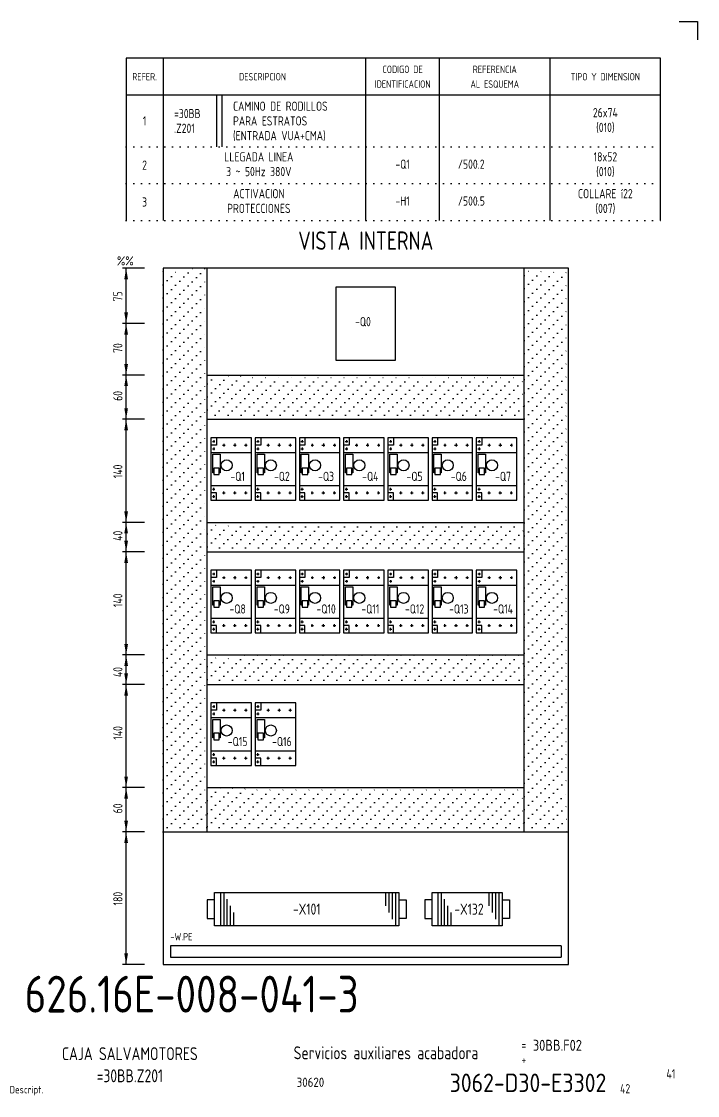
# Model space of a CAD drawing. Extents: x 10 to 420, y 5 to 297.
# Drawn here: x 236.6 to 420, y 5.4 to 297 of the extents above; entities that cross this region are included whole.
import ezdxf
from ezdxf.enums import TextEntityAlignment as Align

# ---------------------------------------------------------------- set-up
doc = ezdxf.new("R2010")
doc.units = 0
doc.header["$LTSCALE"] = 8
doc.header["$MEASUREMENT"] = 0
doc.linetypes.add('DOT', pattern=[0.25, 0, -0.25])
doc.linetypes.add('DOT15', pattern=[0.1875, 0, -0.1875])
doc.layers.get('0').update_dxf_attribs({"linetype": 'CONTINUOUS'})
doc.layers.add('CART', color=7, linetype='CONTINUOUS')
doc.styles.add('DIN', font='DIN', dxfattribs={"width": 0.85})

# ---------------------------------------------------------------- blocks, each defined once
blk = doc.blocks.new('WB-FG100')
at = {"layer": 'CART', "color": 1}
for p, q in [((415, 297), (420, 297)), ((420, 297), (420, 292))]:
    blk.add_line(p, q, dxfattribs=at)
at = {"layer": 'CART', "color": 3, "style": 'DIN', "width": 0.8}
for s, p in [('=', (372.24, 17.91)), ('+', (372.24, 13.87))]:
    blk.add_text(s, height=2.5, dxfattribs=at).set_placement(p)
at = {"layer": 'CART', "color": 7, "style": 'DIN', "width": 0.9}
blk.add_attdef('FILE', text='', height=2.5, rotation=90, dxfattribs=at).set_placement((15.95, 68.38), align=Align.CENTER)
for tag, p in [('MOD-3', (13.92, 19)), ('MOD-2', (13.92, 15)), ('MOD-1', (13.92, 11)), ('NR.COMMESSA', (315, 9))]:
    blk.add_attdef(tag, text='', height=2.5, dxfattribs=at).set_placement(p, align=Align.MIDDLE)
at = {"layer": 'CART', "color": 7, "style": 'DIN'}
for tag, width, p in [('REV-3', 0.9, (21.66, 19)), ('DATA-3', 0.9, (45.37, 19)), ('NOME-3', 0.9, (57.37, 19)), ('REV-2', 0.9, (21.66, 15)), ('DATA-2', 0.9, (45.37, 15)), ('NOME-2', 0.9, (57.37, 15)), ('REV-1', 0.9, (21.66, 11)), ('DATA-1', 0.9, (45.37, 11)), ('NOME-1', 0.7, (57.37, 11))]:
    blk.add_attdef(tag, text='', height=2, dxfattribs=dict(at, width=width)).set_placement(p, align=Align.MIDDLE_LEFT)
at = {"layer": 'CART', "color": 7, "style": 'DIN', "width": 0.9}
for tag, p, height in [('DATA', (78.64, 17.94), 2), ('ESECUTORE', (78.64, 13.97), 2), ('CONTROLLORE', (78.64, 9.99), 2), ('NORMA', (78.64, 6.01), 2), ('SEGUE', (398.93, 5.65), 2.8)]:
    blk.add_attdef(tag, p, '', height=height, dxfattribs=at)
at = {"layer": 'CART', "color": 2, "style": 'DIN', "width": 0.9}
for tag, p in [('TITOLO-1/3', (266.5, 18.23)), ('TITOLO-2/3', (266.5, 13.18)), ('TITOLO-1/2', (266.5, 15.73)), ('TITOLO-2/2', (266.5, 10.68)), ('TITOLO-3/3', (266.5, 8.13))]:
    blk.add_attdef(tag, text='', height=3.5, dxfattribs=at).set_placement(p, align=Align.MIDDLE)
at = {"layer": 'CART', "color": 3, "style": 'DIN', "width": 0.9}
blk.add_attdef('ASSIEME', text='', height=3.5, dxfattribs=at).set_placement((334, 17), align=Align.MIDDLE)
at = {"layer": 'CART', "color": 3, "style": 'DIN', "width": 0.85}
for tag, p in [('=', (375.33, 16.63)), ('+', (375.33, 12.76))]:
    blk.add_attdef(tag, text='', height=3, dxfattribs=at).set_placement(p, align=Align.BOTTOM_LEFT)
at = {"layer": 'CART', "color": 3, "style": 'DIN', "width": 0.9}
blk.add_attdef('FOGLIO', text='', height=2.8, dxfattribs=at).set_placement((414.2, 9.56), align=Align.RIGHT)
at = {"layer": 'CART', "color": 2, "style": 'DIN', "width": 0.9}
blk.add_attdef('DISEGNO', text='', height=5, dxfattribs=at).set_placement((395.27, 6.35), align=Align.RIGHT)
at = {"layer": 'CART', "color": 1, "style": 'DIN', "width": 0.9}
blk.add_attdef('TIPOLOGIA', (233.37, 6), '', height=2, dxfattribs=at)
blk = doc.blocks.new('*X6')
at = {"color": 0, "linetype": 'DOT15'}
for p, q in [((287, 71.33), (293.67, 78)), ((287, 74.87), (290.13, 78)), ((289.2, 70), (297.2, 78)), ((292.74, 70), (300.74, 78)), ((296.27, 70), (304.27, 78)), ((299.81, 70), (307.81, 78)), ((303.35, 70), (311.35, 78)), ((306.88, 70), (314.88, 78)), ((310.42, 70), (318.42, 78)), ((313.95, 70), (321.95, 78)), ((317.49, 70), (325.49, 78)), ((321.02, 70), (329.02, 78)), ((324.56, 70), (332.56, 78)), ((328.09, 70), (336.09, 78)), ((331.63, 70), (339.63, 78)), ((335.17, 70), (343.17, 78)), ((338.7, 70), (346.7, 78)), ((342.24, 70), (350.24, 78)), ((345.77, 70), (353.77, 78)), ((349.31, 70), (357.31, 78)), ((352.84, 70), (360.84, 78)), ((356.38, 70), (364.38, 78)), ((359.91, 70), (367.91, 78)), ((363.45, 70), (371.45, 78)), ((366.98, 70), (373, 76.02)), ((370.52, 70), (373, 72.48))]:
    blk.add_line(p, q, dxfattribs=at)
blk = doc.blocks.new('*X7')
at = {"color": 0, "linetype": 'DOT15'}
for p, q in [((275, 218.43), (286.57, 230)), ((275, 221.97), (283.03, 230)), ((275, 225.5), (279.5, 230)), ((275, 229.04), (275.96, 230)), ((275, 214.9), (287, 226.9)), ((275, 211.36), (287, 223.36)), ((275, 207.82), (287, 219.82)), ((275, 204.29), (287, 216.29)), ((275, 200.75), (287, 212.75)), ((275, 197.22), (287, 209.22)), ((275, 193.68), (287, 205.68)), ((275, 190.15), (287, 202.15)), ((275, 186.61), (287, 198.61)), ((275, 183.08), (287, 195.08)), ((275, 179.54), (287, 191.54)), ((275, 176.01), (287, 188.01)), ((275, 172.47), (287, 184.47)), ((275, 168.93), (287, 180.93)), ((275, 165.4), (287, 177.4)), ((275, 161.86), (287, 173.86)), ((275, 158.33), (287, 170.33)), ((275, 154.79), (287, 166.79)), ((275, 151.26), (287, 163.26)), ((275, 147.72), (287, 159.72)), ((275, 144.19), (287, 156.19)), ((275, 140.65), (287, 152.65)), ((275, 137.11), (287, 149.11)), ((275, 133.58), (287, 145.58)), ((275, 130.04), (287, 142.04)), ((275, 126.51), (287, 138.51)), ((275, 122.97), (287, 134.97)), ((275, 119.44), (287, 131.44)), ((275, 115.9), (287, 127.9)), ((275, 112.37), (287, 124.37)), ((275, 108.83), (287, 120.83)), ((275, 105.29), (287, 117.29)), ((275, 101.76), (287, 113.76)), ((275, 98.22), (287, 110.22)), ((275, 94.69), (287, 106.69)), ((275, 91.15), (287, 103.15)), ((275, 87.62), (287, 99.62)), ((275, 84.08), (287, 96.08)), ((275, 80.55), (287, 92.55)), ((275, 77.01), (287, 89.01)), ((278.53, 77), (287, 85.47)), ((282.06, 77), (287, 81.94)), ((285.6, 77), (287, 78.4))]:
    blk.add_line(p, q, dxfattribs=at)
blk = doc.blocks.new('*X8')
at = {"color": 0, "linetype": 'DOT15'}
for p, q in [((373, 220.97), (382.03, 230)), ((373, 224.51), (378.49, 230)), ((373, 228.04), (374.96, 230)), ((373, 217.44), (385, 229.44)), ((373, 213.9), (385, 225.9)), ((373, 210.37), (385, 222.37)), ((373, 206.83), (385, 218.83)), ((373, 203.29), (385, 215.29)), ((373, 199.76), (385, 211.76)), ((373, 196.22), (385, 208.22)), ((373, 192.69), (385, 204.69)), ((373, 189.15), (385, 201.15)), ((373, 185.62), (385, 197.62)), ((373, 182.08), (385, 194.08)), ((373, 178.55), (385, 190.55)), ((373, 175.01), (385, 187.01)), ((373, 171.47), (385, 183.47)), ((373, 167.94), (385, 179.94)), ((373, 164.4), (385, 176.4)), ((373, 160.87), (385, 172.87)), ((373, 157.33), (385, 169.33)), ((373, 153.8), (385, 165.8)), ((373, 150.26), (385, 162.26)), ((373, 146.73), (385, 158.73)), ((373, 143.19), (385, 155.19)), ((373, 139.65), (385, 151.65)), ((373, 136.12), (385, 148.12)), ((373, 132.58), (385, 144.58)), ((373, 129.05), (385, 141.05)), ((373, 125.51), (385, 137.51)), ((373, 121.98), (385, 133.98)), ((373, 118.44), (385, 130.44)), ((373, 114.91), (385, 126.91)), ((373, 111.37), (385, 123.37)), ((373, 107.83), (385, 119.83)), ((373, 104.3), (385, 116.3)), ((373, 100.76), (385, 112.76)), ((373, 97.23), (385, 109.23)), ((373, 93.69), (385, 105.69)), ((373, 90.16), (385, 102.16)), ((373, 86.62), (385, 98.62)), ((373, 83.09), (385, 95.09)), ((373, 79.55), (385, 91.55)), ((373.98, 77), (385, 88.02)), ((377.52, 77), (385, 84.48)), ((381.06, 77), (385, 80.94)), ((384.59, 77), (385, 77.41))]:
    blk.add_line(p, q, dxfattribs=at)
blk = doc.blocks.new('*X9')
at = {"color": 0, "linetype": 'DOT15'}
for p, q in [((287, 191.54), (296.46, 201)), ((287, 195.08), (292.92, 201)), ((287, 198.61), (289.39, 201)), ((287.99, 189), (299.99, 201)), ((291.53, 189), (303.53, 201)), ((295.07, 189), (307.07, 201)), ((298.6, 189), (310.6, 201)), ((302.14, 189), (314.14, 201)), ((305.67, 189), (317.67, 201)), ((309.21, 189), (321.21, 201)), ((312.74, 189), (324.74, 201)), ((316.28, 189), (328.28, 201)), ((319.81, 189), (331.81, 201)), ((323.35, 189), (335.35, 201)), ((326.89, 189), (338.89, 201)), ((330.42, 189), (342.42, 201)), ((333.96, 189), (345.96, 201)), ((337.49, 189), (349.49, 201)), ((341.03, 189), (353.03, 201)), ((344.56, 189), (356.56, 201)), ((348.1, 189), (360.1, 201)), ((351.63, 189), (363.63, 201)), ((355.17, 189), (367.17, 201)), ((358.71, 189), (370.71, 201)), ((362.24, 189), (373, 199.76)), ((365.78, 189), (373, 196.22)), ((369.31, 189), (373, 192.69)), ((372.85, 189), (373, 189.15))]:
    blk.add_line(p, q, dxfattribs=at)
blk = doc.blocks.new('*X10')
at = {"color": 0, "linetype": 'DOT15'}
for p, q in [((287, 78.4), (297.6, 89)), ((287, 81.94), (294.06, 89)), ((287, 85.47), (290.53, 89)), ((289.13, 77), (301.13, 89)), ((292.67, 77), (304.67, 89)), ((296.2, 77), (308.2, 89)), ((299.74, 77), (311.74, 89)), ((303.27, 77), (315.27, 89)), ((306.81, 77), (318.81, 89)), ((310.35, 77), (322.35, 89)), ((313.88, 77), (325.88, 89)), ((317.42, 77), (329.42, 89)), ((320.95, 77), (332.95, 89)), ((324.49, 77), (336.49, 89)), ((328.02, 77), (340.02, 89)), ((331.56, 77), (343.56, 89)), ((335.09, 77), (347.09, 89)), ((338.63, 77), (350.63, 89)), ((342.17, 77), (354.17, 89)), ((345.7, 77), (357.7, 89)), ((349.24, 77), (361.24, 89)), ((352.77, 77), (364.77, 89)), ((356.31, 77), (368.31, 89)), ((359.84, 77), (371.84, 89)), ((363.38, 77), (373, 86.62)), ((366.91, 77), (373, 83.09)), ((370.45, 77), (373, 79.55))]:
    blk.add_line(p, q, dxfattribs=at)

msp = doc.modelspace()

# ---------------------------------------------------------------- linework, layer by layer
at = {"color": 3}
for p, q in [((410, 287), (265, 287)), ((265, 287), (265, 243)), ((275, 287), (275, 243)), ((330, 243), (330, 287)), ((350, 243), (350, 287)), ((380, 243), (380, 287)), ((410, 243), (410, 287)), ((410, 277), (265, 277))]:
    msp.add_line(p, q, dxfattribs=at)
for p, q in [((289.5, 277), (289.5, 263)), ((291, 277), (291, 263)), ((270, 230), (264, 230)), ((265, 41), (265, 230)), ((270, 215), (264, 215)), ((270, 201), (264, 201)), ((270, 189), (264, 189)), ((288, 184), (288, 167)), ((299, 184), (288, 184)), ((299, 167), (299, 184)), ((311, 184), (300, 184)), ((300, 184), (300, 167)), ((311, 167), (311, 184)), ((323, 184), (312, 184)), ((312, 184), (312, 167)), ((323, 167), (323, 184)), ((335, 184), (324, 184)), ((324, 184), (324, 167)), ((335, 167), (335, 184)), ((347, 184), (336, 184)), ((336, 184), (336, 167)), ((347, 167), (347, 184)), ((359, 184), (348, 184)), ((348, 184), (348, 167)), ((359, 167), (359, 184)), ((371, 184), (360, 184)), ((360, 184), (360, 167)), ((371, 167), (371, 184)), ((288, 180), (299, 180)), ((300, 180), (311, 180)), ((312, 180), (323, 180)), ((324, 180), (335, 180)), ((336, 180), (347, 180)), ((348, 180), (359, 180)), ((360, 180), (371, 180)), ((288, 171), (299, 171)), ((300, 171), (311, 171)), ((312, 171), (323, 171)), ((324, 171), (335, 171)), ((336, 171), (347, 171)), ((348, 171), (359, 171)), ((360, 171), (371, 171)), ((288, 167), (299, 167)), ((300, 167), (311, 167)), ((312, 167), (323, 167)), ((324, 167), (335, 167)), ((336, 167), (347, 167)), ((348, 167), (359, 167)), ((360, 167), (371, 167)), ((270, 161), (264, 161)), ((270, 153), (264, 153)), ((299, 148), (288, 148)), ((288, 148), (288, 131)), ((299, 131), (299, 148)), ((311, 148), (300, 148)), ((300, 148), (300, 131)), ((311, 131), (311, 148)), ((323, 148), (312, 148)), ((312, 148), (312, 131)), ((323, 131), (323, 148)), ((324, 148), (324, 131)), ((335, 148), (324, 148)), ((335, 131), (335, 148)), ((336, 148), (336, 131)), ((347, 148), (336, 148)), ((347, 131), (347, 148)), ((359, 148), (348, 148)), ((348, 148), (348, 131)), ((359, 131), (359, 148)), ((360, 148), (360, 131)), ((371, 148), (360, 148)), ((371, 131), (371, 148)), ((288, 144), (299, 144)), ((300, 144), (311, 144)), ((312, 144), (323, 144)), ((324, 144), (335, 144)), ((336, 144), (347, 144)), ((348, 144), (359, 144)), ((360, 144), (371, 144)), ((288, 135), (299, 135)), ((300, 135), (311, 135)), ((312, 135), (323, 135)), ((324, 135), (335, 135)), ((336, 135), (347, 135)), ((348, 135), (359, 135)), ((360, 135), (371, 135)), ((288, 131), (299, 131)), ((300, 131), (311, 131)), ((312, 131), (323, 131)), ((324, 131), (335, 131)), ((336, 131), (347, 131)), ((348, 131), (359, 131)), ((360, 131), (371, 131)), ((270, 125), (264, 125)), ((270, 117), (264, 117)), ((288, 112), (288, 95)), ((299, 112), (288, 112)), ((299, 95), (299, 112)), ((300, 112), (300, 95)), ((311, 112), (300, 112)), ((311, 95), (311, 112)), ((288, 108), (299, 108)), ((300, 108), (311, 108)), ((288, 99), (299, 99)), ((300, 99), (311, 99)), ((288, 95), (299, 95)), ((300, 95), (311, 95)), ((270, 89), (264, 89)), ((270, 77), (264, 77)), ((290.6, 60.5), (290.6, 51.5)), ((290.6, 60.5), (290.6, 51.5)), ((291.5, 60.5), (291.5, 51.5)), ((291.5, 60.5), (291.5, 51.5)), ((292.4, 51.5), (292.4, 58.7)), ((292.4, 51.5), (292.4, 58.7)), ((335.4, 60.5), (335.4, 56.9)), ((336.3, 60.5), (336.3, 55.1)), ((337.2, 60.5), (337.2, 53.3)), ((338.1, 60.5), (338.1, 51.5)), ((349.6, 60.5), (349.6, 51.5)), ((349.6, 60.5), (349.6, 51.5)), ((350.5, 60.5), (350.5, 51.5)), ((350.5, 60.5), (350.5, 51.5)), ((351.4, 51.5), (351.4, 58.7)), ((351.4, 51.5), (351.4, 58.7)), ((363.4, 60.5), (363.4, 56.9)), ((364.3, 60.5), (364.3, 55.1)), ((365.2, 60.5), (365.2, 53.3)), ((366.1, 60.5), (366.1, 51.5)), ((293.3, 51.5), (293.3, 56.9)), ((293.3, 51.5), (293.3, 56.9)), ((352.3, 51.5), (352.3, 56.9)), ((352.3, 51.5), (352.3, 56.9)), ((294.2, 51.5), (294.2, 55.1)), ((294.2, 51.5), (294.2, 55.1)), ((353.2, 51.5), (353.2, 55.1)), ((353.2, 51.5), (353.2, 55.1)), ((270, 41), (264, 41))]:
    msp.add_line(p, q)
at = {"color": 7, "linetype": 'DOT'}
for p, q in [((265, 263), (410, 263)), ((265, 253), (410, 253)), ((265, 243), (410, 243))]:
    msp.add_line(p, q, dxfattribs=at)
at = {"color": 3, "linetype": 'Continuous'}
for p, q in [((275, 230), (275, 41)), ((385, 230), (275, 230)), ((385, 41), (385, 230)), ((275, 41), (385, 41))]:
    msp.add_line(p, q, dxfattribs=at)
at = {"linetype": 'Continuous'}
for p, q in [((287, 77), (287, 230)), ((373, 77), (373, 230)), ((322, 225), (338, 225)), ((322, 205), (322, 225)), ((338, 225), (338, 205)), ((338, 205), (322, 205)), ((287, 201), (373, 201)), ((287, 189), (373, 189)), ((287, 161), (373, 161)), ((287, 153), (373, 153)), ((287, 125), (373, 125)), ((287, 117), (373, 117)), ((287, 89), (373, 89)), ((275, 77), (385, 77))]:
    msp.add_line(p, q, dxfattribs=at)
at = {"color": 1}
for p, q in [((289.5, 184), (289.5, 182)), ((301.5, 184), (301.5, 182)), ((313.5, 184), (313.5, 182)), ((325.5, 184), (325.5, 182)), ((337.5, 184), (337.5, 182)), ((349.5, 184), (349.5, 182)), ((361.5, 184), (361.5, 182)), ((289.5, 182), (288, 182)), ((288.4, 183), (289.1, 183)), ((288.4, 181), (289.1, 181)), ((288.75, 183.35), (288.75, 182.65)), ((288.75, 181.35), (288.75, 180.65)), ((291.15, 182), (291.85, 182)), ((291.5, 182.35), (291.5, 181.65)), ((294.12, 182), (294.88, 182)), ((294.5, 182.38), (294.5, 181.62)), ((297.15, 182), (297.85, 182)), ((297.5, 182.35), (297.5, 181.65)), ((301.5, 182), (300, 182)), ((300.4, 183), (301.1, 183)), ((300.4, 181), (301.1, 181)), ((300.75, 183.35), (300.75, 182.65)), ((300.75, 181.35), (300.75, 180.65)), ((303.15, 182), (303.85, 182)), ((303.5, 182.35), (303.5, 181.65)), ((306.12, 182), (306.88, 182)), ((306.5, 182.38), (306.5, 181.62)), ((309.15, 182), (309.85, 182)), ((309.5, 182.35), (309.5, 181.65)), ((313.5, 182), (312, 182)), ((312.4, 183), (313.1, 183)), ((312.4, 181), (313.1, 181)), ((312.75, 183.35), (312.75, 182.65)), ((312.75, 181.35), (312.75, 180.65)), ((315.15, 182), (315.85, 182)), ((315.5, 182.35), (315.5, 181.65)), ((318.12, 182), (318.88, 182)), ((318.5, 182.38), (318.5, 181.62)), ((321.15, 182), (321.85, 182)), ((321.5, 182.35), (321.5, 181.65)), ((325.5, 182), (324, 182)), ((324.4, 183), (325.1, 183)), ((324.4, 181), (325.1, 181)), ((324.75, 183.35), (324.75, 182.65)), ((324.75, 181.35), (324.75, 180.65)), ((327.15, 182), (327.85, 182)), ((327.5, 182.35), (327.5, 181.65)), ((330.12, 182), (330.88, 182)), ((330.5, 182.38), (330.5, 181.62)), ((333.15, 182), (333.85, 182)), ((333.5, 182.35), (333.5, 181.65)), ((337.5, 182), (336, 182)), ((336.4, 183), (337.1, 183)), ((336.4, 181), (337.1, 181)), ((336.75, 183.35), (336.75, 182.65)), ((336.75, 181.35), (336.75, 180.65)), ((339.15, 182), (339.85, 182)), ((339.5, 182.35), (339.5, 181.65)), ((342.12, 182), (342.88, 182)), ((342.5, 182.38), (342.5, 181.62)), ((345.15, 182), (345.85, 182)), ((345.5, 182.35), (345.5, 181.65)), ((349.5, 182), (348, 182)), ((348.4, 183), (349.1, 183)), ((348.4, 181), (349.1, 181)), ((348.75, 183.35), (348.75, 182.65)), ((348.75, 181.35), (348.75, 180.65)), ((351.15, 182), (351.85, 182)), ((351.5, 182.35), (351.5, 181.65)), ((354.12, 182), (354.88, 182)), ((354.5, 182.38), (354.5, 181.62)), ((357.15, 182), (357.85, 182)), ((357.5, 182.35), (357.5, 181.65)), ((361.5, 182), (360, 182)), ((360.4, 183), (361.1, 183)), ((360.4, 181), (361.1, 181)), ((360.75, 183.35), (360.75, 182.65)), ((360.75, 181.35), (360.75, 180.65)), ((363.15, 182), (363.85, 182)), ((363.5, 182.35), (363.5, 181.65)), ((366.12, 182), (366.88, 182)), ((366.5, 182.38), (366.5, 181.62)), ((369.15, 182), (369.85, 182)), ((369.5, 182.35), (369.5, 181.65)), ((288.5, 174.5), (288.5, 179.5)), ((288.5, 179.5), (290.5, 179.5)), ((290.5, 179.5), (290.5, 174.5)), ((300.5, 174.5), (300.5, 179.5)), ((300.5, 179.5), (302.5, 179.5)), ((302.5, 179.5), (302.5, 174.5)), ((312.5, 174.5), (312.5, 179.5)), ((312.5, 179.5), (314.5, 179.5)), ((314.5, 179.5), (314.5, 174.5)), ((324.5, 174.5), (324.5, 179.5)), ((324.5, 179.5), (326.5, 179.5)), ((326.5, 179.5), (326.5, 174.5)), ((336.5, 174.5), (336.5, 179.5)), ((336.5, 179.5), (338.5, 179.5)), ((338.5, 179.5), (338.5, 174.5)), ((348.5, 174.5), (348.5, 179.5)), ((348.5, 179.5), (350.5, 179.5)), ((350.5, 179.5), (350.5, 174.5)), ((360.5, 174.5), (360.5, 179.5)), ((360.5, 179.5), (362.5, 179.5)), ((362.5, 179.5), (362.5, 174.5)), ((288.75, 175.75), (288.75, 174)), ((290.25, 175.75), (288.75, 175.75)), ((290.25, 174), (290.25, 175.75)), ((300.75, 175.75), (300.75, 174)), ((302.25, 175.75), (300.75, 175.75)), ((302.25, 174), (302.25, 175.75)), ((312.75, 175.75), (312.75, 174)), ((314.25, 175.75), (312.75, 175.75)), ((314.25, 174), (314.25, 175.75)), ((324.75, 175.75), (324.75, 174)), ((326.25, 175.75), (324.75, 175.75)), ((326.25, 174), (326.25, 175.75)), ((336.75, 175.75), (336.75, 174)), ((338.25, 175.75), (336.75, 175.75)), ((338.25, 174), (338.25, 175.75)), ((348.75, 175.75), (348.75, 174)), ((350.25, 175.75), (348.75, 175.75)), ((350.25, 174), (350.25, 175.75)), ((360.75, 175.75), (360.75, 174)), ((362.25, 175.75), (360.75, 175.75)), ((362.25, 174), (362.25, 175.75)), ((288.75, 174.5), (288.5, 174.5)), ((288.75, 174), (290.25, 174)), ((290.5, 174.5), (290.25, 174.5)), ((300.75, 174.5), (300.5, 174.5)), ((300.75, 174), (302.25, 174)), ((302.5, 174.5), (302.25, 174.5)), ((312.75, 174.5), (312.5, 174.5)), ((312.75, 174), (314.25, 174)), ((314.5, 174.5), (314.25, 174.5)), ((324.75, 174.5), (324.5, 174.5)), ((324.75, 174), (326.25, 174)), ((326.5, 174.5), (326.25, 174.5)), ((336.75, 174.5), (336.5, 174.5)), ((336.75, 174), (338.25, 174)), ((338.5, 174.5), (338.25, 174.5)), ((348.75, 174.5), (348.5, 174.5)), ((348.75, 174), (350.25, 174)), ((350.5, 174.5), (350.25, 174.5)), ((360.75, 174.5), (360.5, 174.5)), ((360.75, 174), (362.25, 174)), ((362.5, 174.5), (362.25, 174.5)), ((288.4, 170), (289.1, 170)), ((288.75, 169.65), (288.75, 170.35)), ((291.5, 168.65), (291.5, 169.35)), ((294.5, 168.62), (294.5, 169.38)), ((297.5, 168.65), (297.5, 169.35)), ((300.4, 170), (301.1, 170)), ((300.75, 169.65), (300.75, 170.35)), ((303.5, 168.65), (303.5, 169.35)), ((306.5, 168.62), (306.5, 169.38)), ((309.5, 168.65), (309.5, 169.35)), ((312.4, 170), (313.1, 170)), ((312.75, 169.65), (312.75, 170.35)), ((315.5, 168.65), (315.5, 169.35)), ((318.5, 168.62), (318.5, 169.38)), ((321.5, 168.65), (321.5, 169.35)), ((324.4, 170), (325.1, 170)), ((324.75, 169.65), (324.75, 170.35)), ((327.5, 168.65), (327.5, 169.35)), ((330.5, 168.62), (330.5, 169.38)), ((333.5, 168.65), (333.5, 169.35)), ((336.4, 170), (337.1, 170)), ((336.75, 169.65), (336.75, 170.35)), ((339.5, 168.65), (339.5, 169.35)), ((342.5, 168.62), (342.5, 169.38)), ((345.5, 168.65), (345.5, 169.35)), ((348.4, 170), (349.1, 170)), ((348.75, 169.65), (348.75, 170.35)), ((351.5, 168.65), (351.5, 169.35)), ((354.5, 168.62), (354.5, 169.38)), ((357.5, 168.65), (357.5, 169.35)), ((360.4, 170), (361.1, 170)), ((360.75, 169.65), (360.75, 170.35)), ((363.5, 168.65), (363.5, 169.35)), ((366.5, 168.62), (366.5, 169.38)), ((369.5, 168.65), (369.5, 169.35)), ((289.5, 169), (288, 169)), ((288.4, 168), (289.1, 168)), ((288.75, 167.65), (288.75, 168.35)), ((289.5, 167), (289.5, 169)), ((291.15, 169), (291.85, 169)), ((294.12, 169), (294.88, 169)), ((297.15, 169), (297.85, 169)), ((301.5, 169), (300, 169)), ((300.4, 168), (301.1, 168)), ((300.75, 167.65), (300.75, 168.35)), ((301.5, 167), (301.5, 169)), ((303.15, 169), (303.85, 169)), ((306.12, 169), (306.88, 169)), ((309.15, 169), (309.85, 169)), ((313.5, 169), (312, 169)), ((312.4, 168), (313.1, 168)), ((312.75, 167.65), (312.75, 168.35)), ((313.5, 167), (313.5, 169)), ((315.15, 169), (315.85, 169)), ((318.12, 169), (318.88, 169)), ((321.15, 169), (321.85, 169)), ((325.5, 169), (324, 169)), ((324.4, 168), (325.1, 168)), ((324.75, 167.65), (324.75, 168.35)), ((325.5, 167), (325.5, 169)), ((327.15, 169), (327.85, 169)), ((330.12, 169), (330.88, 169)), ((333.15, 169), (333.85, 169)), ((337.5, 169), (336, 169)), ((336.4, 168), (337.1, 168)), ((336.75, 167.65), (336.75, 168.35)), ((337.5, 167), (337.5, 169)), ((339.15, 169), (339.85, 169)), ((342.12, 169), (342.88, 169)), ((345.15, 169), (345.85, 169)), ((349.5, 169), (348, 169)), ((348.4, 168), (349.1, 168)), ((348.75, 167.65), (348.75, 168.35)), ((349.5, 167), (349.5, 169)), ((351.15, 169), (351.85, 169)), ((354.12, 169), (354.88, 169)), ((357.15, 169), (357.85, 169)), ((361.5, 169), (360, 169)), ((360.4, 168), (361.1, 168)), ((360.75, 167.65), (360.75, 168.35)), ((361.5, 167), (361.5, 169)), ((363.15, 169), (363.85, 169)), ((366.12, 169), (366.88, 169)), ((369.15, 169), (369.85, 169)), ((289.5, 146), (288, 146)), ((288.4, 147), (289.1, 147)), ((288.75, 147.35), (288.75, 146.65)), ((289.5, 148), (289.5, 146)), ((291.15, 146), (291.85, 146)), ((291.5, 146.35), (291.5, 145.65)), ((294.12, 146), (294.88, 146)), ((294.5, 146.38), (294.5, 145.62)), ((297.15, 146), (297.85, 146)), ((297.5, 146.35), (297.5, 145.65)), ((301.5, 146), (300, 146)), ((300.4, 147), (301.1, 147)), ((300.75, 147.35), (300.75, 146.65)), ((301.5, 148), (301.5, 146)), ((303.15, 146), (303.85, 146)), ((303.5, 146.35), (303.5, 145.65)), ((306.12, 146), (306.88, 146)), ((306.5, 146.38), (306.5, 145.62)), ((309.15, 146), (309.85, 146)), ((309.5, 146.35), (309.5, 145.65)), ((313.5, 146), (312, 146)), ((312.4, 147), (313.1, 147)), ((312.75, 147.35), (312.75, 146.65)), ((313.5, 148), (313.5, 146)), ((315.15, 146), (315.85, 146)), ((315.5, 146.35), (315.5, 145.65)), ((318.12, 146), (318.88, 146)), ((318.5, 146.38), (318.5, 145.62)), ((321.15, 146), (321.85, 146)), ((321.5, 146.35), (321.5, 145.65)), ((325.5, 146), (324, 146)), ((324.4, 147), (325.1, 147)), ((324.75, 147.35), (324.75, 146.65)), ((325.5, 148), (325.5, 146)), ((327.15, 146), (327.85, 146)), ((327.5, 146.35), (327.5, 145.65)), ((330.12, 146), (330.88, 146)), ((330.5, 146.38), (330.5, 145.62)), ((333.15, 146), (333.85, 146)), ((333.5, 146.35), (333.5, 145.65)), ((337.5, 146), (336, 146)), ((336.4, 147), (337.1, 147)), ((336.75, 147.35), (336.75, 146.65)), ((337.5, 148), (337.5, 146)), ((339.15, 146), (339.85, 146)), ((339.5, 146.35), (339.5, 145.65)), ((342.12, 146), (342.88, 146)), ((342.5, 146.38), (342.5, 145.62)), ((345.15, 146), (345.85, 146)), ((345.5, 146.35), (345.5, 145.65)), ((349.5, 146), (348, 146)), ((348.4, 147), (349.1, 147)), ((348.75, 147.35), (348.75, 146.65)), ((349.5, 148), (349.5, 146)), ((351.15, 146), (351.85, 146)), ((351.5, 146.35), (351.5, 145.65)), ((354.12, 146), (354.88, 146)), ((354.5, 146.38), (354.5, 145.62)), ((357.15, 146), (357.85, 146)), ((357.5, 146.35), (357.5, 145.65)), ((361.5, 146), (360, 146)), ((360.4, 147), (361.1, 147)), ((360.75, 147.35), (360.75, 146.65)), ((361.5, 148), (361.5, 146)), ((363.15, 146), (363.85, 146)), ((363.5, 146.35), (363.5, 145.65)), ((366.12, 146), (366.88, 146)), ((366.5, 146.38), (366.5, 145.62)), ((369.15, 146), (369.85, 146)), ((369.5, 146.35), (369.5, 145.65)), ((288.4, 145), (289.1, 145)), ((288.5, 143.5), (290.5, 143.5)), ((288.5, 138.5), (288.5, 143.5)), ((288.75, 145.35), (288.75, 144.65)), ((290.5, 143.5), (290.5, 138.5)), ((300.4, 145), (301.1, 145)), ((300.5, 138.5), (300.5, 143.5)), ((300.5, 143.5), (302.5, 143.5)), ((300.75, 145.35), (300.75, 144.65)), ((302.5, 143.5), (302.5, 138.5)), ((312.4, 145), (313.1, 145)), ((312.5, 138.5), (312.5, 143.5)), ((312.5, 143.5), (314.5, 143.5)), ((312.75, 145.35), (312.75, 144.65)), ((314.5, 143.5), (314.5, 138.5)), ((324.4, 145), (325.1, 145)), ((324.5, 138.5), (324.5, 143.5)), ((324.5, 143.5), (326.5, 143.5)), ((324.75, 145.35), (324.75, 144.65)), ((326.5, 143.5), (326.5, 138.5)), ((336.4, 145), (337.1, 145)), ((336.5, 138.5), (336.5, 143.5)), ((336.5, 143.5), (338.5, 143.5)), ((336.75, 145.35), (336.75, 144.65)), ((338.5, 143.5), (338.5, 138.5)), ((348.4, 145), (349.1, 145)), ((348.5, 138.5), (348.5, 143.5)), ((348.5, 143.5), (350.5, 143.5)), ((348.75, 145.35), (348.75, 144.65)), ((350.5, 143.5), (350.5, 138.5)), ((360.4, 145), (361.1, 145)), ((360.5, 143.5), (362.5, 143.5)), ((360.5, 138.5), (360.5, 143.5)), ((360.75, 145.35), (360.75, 144.65)), ((362.5, 143.5), (362.5, 138.5)), ((288.75, 138.5), (288.5, 138.5)), ((290.25, 139.75), (288.75, 139.75)), ((288.75, 139.75), (288.75, 138)), ((288.75, 138), (290.25, 138)), ((290.25, 138), (290.25, 139.75)), ((290.5, 138.5), (290.25, 138.5)), ((300.75, 138.5), (300.5, 138.5)), ((302.25, 139.75), (300.75, 139.75)), ((300.75, 139.75), (300.75, 138)), ((300.75, 138), (302.25, 138)), ((302.25, 138), (302.25, 139.75)), ((302.5, 138.5), (302.25, 138.5)), ((312.75, 138.5), (312.5, 138.5)), ((312.75, 139.75), (312.75, 138)), ((314.25, 139.75), (312.75, 139.75)), ((312.75, 138), (314.25, 138)), ((314.25, 138), (314.25, 139.75)), ((314.5, 138.5), (314.25, 138.5)), ((324.75, 138.5), (324.5, 138.5)), ((324.75, 139.75), (324.75, 138)), ((326.25, 139.75), (324.75, 139.75)), ((324.75, 138), (326.25, 138)), ((326.25, 138), (326.25, 139.75)), ((326.5, 138.5), (326.25, 138.5)), ((336.75, 138.5), (336.5, 138.5)), ((336.75, 139.75), (336.75, 138)), ((338.25, 139.75), (336.75, 139.75)), ((336.75, 138), (338.25, 138)), ((338.25, 138), (338.25, 139.75)), ((338.5, 138.5), (338.25, 138.5)), ((348.75, 138.5), (348.5, 138.5)), ((350.25, 139.75), (348.75, 139.75)), ((348.75, 139.75), (348.75, 138)), ((348.75, 138), (350.25, 138)), ((350.25, 138), (350.25, 139.75)), ((350.5, 138.5), (350.25, 138.5)), ((360.75, 138.5), (360.5, 138.5)), ((360.75, 139.75), (360.75, 138)), ((362.25, 139.75), (360.75, 139.75)), ((360.75, 138), (362.25, 138)), ((362.25, 138), (362.25, 139.75)), ((362.5, 138.5), (362.25, 138.5)), ((288.75, 133.65), (288.75, 134.35)), ((300.75, 133.65), (300.75, 134.35)), ((312.75, 133.65), (312.75, 134.35)), ((324.75, 133.65), (324.75, 134.35)), ((336.75, 133.65), (336.75, 134.35)), ((348.75, 133.65), (348.75, 134.35)), ((360.75, 133.65), (360.75, 134.35)), ((289.5, 133), (288, 133)), ((288.4, 134), (289.1, 134)), ((288.4, 132), (289.1, 132)), ((288.75, 131.65), (288.75, 132.35)), ((289.5, 131), (289.5, 133)), ((291.15, 133), (291.85, 133)), ((291.5, 132.65), (291.5, 133.35)), ((294.12, 133), (294.88, 133)), ((294.5, 132.62), (294.5, 133.38)), ((297.15, 133), (297.85, 133)), ((297.5, 132.65), (297.5, 133.35)), ((301.5, 133), (300, 133)), ((300.4, 134), (301.1, 134)), ((300.4, 132), (301.1, 132)), ((300.75, 131.65), (300.75, 132.35)), ((301.5, 131), (301.5, 133)), ((303.15, 133), (303.85, 133)), ((303.5, 132.65), (303.5, 133.35)), ((306.12, 133), (306.88, 133)), ((306.5, 132.62), (306.5, 133.38)), ((309.15, 133), (309.85, 133)), ((309.5, 132.65), (309.5, 133.35)), ((313.5, 133), (312, 133)), ((312.4, 134), (313.1, 134)), ((312.4, 132), (313.1, 132)), ((312.75, 131.65), (312.75, 132.35)), ((313.5, 131), (313.5, 133)), ((315.15, 133), (315.85, 133)), ((315.5, 132.65), (315.5, 133.35)), ((318.12, 133), (318.88, 133)), ((318.5, 132.62), (318.5, 133.38)), ((321.15, 133), (321.85, 133)), ((321.5, 132.65), (321.5, 133.35)), ((325.5, 133), (324, 133)), ((324.4, 134), (325.1, 134)), ((324.4, 132), (325.1, 132)), ((324.75, 131.65), (324.75, 132.35)), ((325.5, 131), (325.5, 133)), ((327.15, 133), (327.85, 133)), ((327.5, 132.65), (327.5, 133.35)), ((330.12, 133), (330.88, 133)), ((330.5, 132.62), (330.5, 133.38)), ((333.15, 133), (333.85, 133)), ((333.5, 132.65), (333.5, 133.35)), ((337.5, 133), (336, 133)), ((336.4, 134), (337.1, 134)), ((336.4, 132), (337.1, 132)), ((336.75, 131.65), (336.75, 132.35)), ((337.5, 131), (337.5, 133)), ((339.15, 133), (339.85, 133)), ((339.5, 132.65), (339.5, 133.35)), ((342.12, 133), (342.88, 133)), ((342.5, 132.62), (342.5, 133.38)), ((345.15, 133), (345.85, 133)), ((345.5, 132.65), (345.5, 133.35)), ((349.5, 133), (348, 133)), ((348.4, 134), (349.1, 134)), ((348.4, 132), (349.1, 132)), ((348.75, 131.65), (348.75, 132.35)), ((349.5, 131), (349.5, 133)), ((351.15, 133), (351.85, 133)), ((351.5, 132.65), (351.5, 133.35)), ((354.12, 133), (354.88, 133)), ((354.5, 132.62), (354.5, 133.38)), ((357.15, 133), (357.85, 133)), ((357.5, 132.65), (357.5, 133.35)), ((361.5, 133), (360, 133)), ((360.4, 134), (361.1, 134)), ((360.4, 132), (361.1, 132)), ((360.75, 131.65), (360.75, 132.35)), ((361.5, 131), (361.5, 133)), ((363.15, 133), (363.85, 133)), ((363.5, 132.65), (363.5, 133.35)), ((366.12, 133), (366.88, 133)), ((366.5, 132.62), (366.5, 133.38)), ((369.15, 133), (369.85, 133)), ((369.5, 132.65), (369.5, 133.35)), ((288.4, 111), (289.1, 111)), ((288.75, 111.35), (288.75, 110.65)), ((289.5, 112), (289.5, 110)), ((300.4, 111), (301.1, 111)), ((300.75, 111.35), (300.75, 110.65)), ((301.5, 112), (301.5, 110)), ((289.5, 110), (288, 110)), ((288.4, 109), (289.1, 109)), ((288.75, 109.35), (288.75, 108.65)), ((291.15, 110), (291.85, 110)), ((291.5, 110.35), (291.5, 109.65)), ((294.12, 110), (294.88, 110)), ((294.5, 110.38), (294.5, 109.62)), ((297.15, 110), (297.85, 110)), ((297.5, 110.35), (297.5, 109.65)), ((301.5, 110), (300, 110)), ((300.4, 109), (301.1, 109)), ((300.75, 109.35), (300.75, 108.65)), ((303.15, 110), (303.85, 110)), ((303.5, 110.35), (303.5, 109.65)), ((306.12, 110), (306.88, 110)), ((306.5, 110.38), (306.5, 109.62)), ((309.15, 110), (309.85, 110)), ((309.5, 110.35), (309.5, 109.65)), ((288.5, 107.5), (290.5, 107.5)), ((288.5, 102.5), (288.5, 107.5)), ((290.5, 107.5), (290.5, 102.5)), ((300.5, 107.5), (302.5, 107.5)), ((300.5, 102.5), (300.5, 107.5)), ((302.5, 107.5), (302.5, 102.5)), ((288.75, 102.5), (288.5, 102.5)), ((290.25, 103.75), (288.75, 103.75)), ((288.75, 103.75), (288.75, 102)), ((290.25, 102), (290.25, 103.75)), ((290.5, 102.5), (290.25, 102.5)), ((300.75, 102.5), (300.5, 102.5)), ((302.25, 103.75), (300.75, 103.75)), ((300.75, 103.75), (300.75, 102)), ((302.25, 102), (302.25, 103.75)), ((302.5, 102.5), (302.25, 102.5)), ((288.75, 102), (290.25, 102)), ((300.75, 102), (302.25, 102)), ((289.5, 97), (288, 97)), ((288.4, 98), (289.1, 98)), ((288.75, 97.65), (288.75, 98.35)), ((288.75, 95.65), (288.75, 96.35)), ((289.5, 95), (289.5, 97)), ((291.15, 97), (291.85, 97)), ((291.5, 96.65), (291.5, 97.35)), ((294.12, 97), (294.88, 97)), ((294.5, 96.62), (294.5, 97.38)), ((297.15, 97), (297.85, 97)), ((297.5, 96.65), (297.5, 97.35)), ((301.5, 97), (300, 97)), ((300.4, 98), (301.1, 98)), ((300.75, 97.65), (300.75, 98.35)), ((300.75, 95.65), (300.75, 96.35)), ((301.5, 95), (301.5, 97)), ((303.15, 97), (303.85, 97)), ((303.5, 96.65), (303.5, 97.35)), ((306.12, 97), (306.88, 97)), ((306.5, 96.62), (306.5, 97.38)), ((309.15, 97), (309.85, 97)), ((309.5, 96.65), (309.5, 97.35)), ((288.4, 96), (289.1, 96)), ((300.4, 96), (301.1, 96))]:
    msp.add_line(p, q, dxfattribs=at)
at = {"color": 2}
for p, q in [((289, 60.5), (339, 60.5)), ((289, 51.5), (289, 60.5)), ((339, 60.5), (339, 51.5)), ((348, 60.5), (367, 60.5)), ((348, 51.5), (348, 60.5)), ((367, 60.5), (367, 51.5)), ((339, 51.5), (289, 51.5)), ((367, 51.5), (348, 51.5)), ((383, 46), (277, 46)), ((277, 46), (277, 43)), ((383, 46), (383, 43)), ((277, 43), (383, 43))]:
    msp.add_line(p, q, dxfattribs=at)
for points in [[(289, 58.5), (287, 58.5), (287, 53.5), (289, 53.5)], [(339, 58.5), (341, 58.5), (341, 53.5), (339, 53.5)], [(348, 58.5), (346, 58.5), (346, 53.5), (348, 53.5)], [(367, 58.5), (369, 58.5), (369, 53.5), (367, 53.5)]]:
    msp.add_lwpolyline(points)
at = {"color": 1}
for centre in [(292.25, 176.5), (304.25, 176.5), (316.25, 176.5), (328.25, 176.5), (340.25, 176.5), (352.25, 176.5), (364.25, 176.5), (292.25, 140.5), (304.25, 140.5), (316.25, 140.5), (328.25, 140.5), (340.25, 140.5), (352.25, 140.5), (364.25, 140.5), (292.25, 104.5), (304.25, 104.5)]:
    msp.add_circle(centre, 1.5, dxfattribs=at)
for points in [[(265.5, 227), (264.5, 227), (265, 230)], [(265.5, 218), (264.5, 218), (265, 215)], [(265.5, 212), (264.5, 212), (265, 215)], [(265.5, 204), (264.5, 204), (265, 201)], [(265.5, 198), (264.5, 198), (265, 201)], [(265.5, 192), (264.5, 192), (265, 189)], [(265.5, 186), (264.5, 186), (265, 189)], [(265.5, 164), (264.5, 164), (265, 161)], [(265.5, 158), (264.5, 158), (265, 161)], [(265.5, 156), (264.5, 156), (265, 153)], [(265.5, 150), (264.5, 150), (265, 153)], [(265.5, 128), (264.5, 128), (265, 125)], [(265.5, 122), (264.5, 122), (265, 125)], [(265.5, 120), (264.5, 120), (265, 117)], [(265.5, 114), (264.5, 114), (265, 117)], [(265.5, 92), (264.5, 92), (265, 89)], [(265.5, 86), (264.5, 86), (265, 89)], [(265.5, 80), (264.5, 80), (265, 77)], [(265.5, 74), (264.5, 74), (265, 77)], [(265.5, 44), (264.5, 44), (265, 41)]]:
    msp.add_solid(points)

# ---------------------------------------------------------------- block references
at = {"linetype": 'DOT15'}
for name, p in [('*X7', (0, 0)), ('*X8', (0, 0)), ('*X9', (0, 0)), ('*X6', (0, 83)), ('*X6', (0, 47)), ('*X10', (0, 0))]:
    msp.add_blockref(name, p, dxfattribs=at)
at = {"layer": 'CART'}
ref = msp.add_blockref('WB-FG100', (0, 0), dxfattribs=at)
ref.add_attrib('TIPOLOGIA', 'Descript.', (233.37, 6), dxfattribs={"color": 1, "height": 2, "style": 'DIN', "width": 0.9})
ref.add_attrib('ASSIEME', 'Servicios auxiliares acabadora', dxfattribs={"color": 3, "height": 3.5, "style": 'DIN', "width": 0.8}).set_placement((335.5, 17), align=Align.MIDDLE)
ref.add_attrib('=', '30BB.F02', dxfattribs={"color": 3, "height": 3, "style": 'DIN', "width": 0.85}).set_placement((375.33, 16.63), align=Align.BOTTOM_LEFT)
ref.add_attrib('NR.COMMESSA', '30620', dxfattribs={"color": 7, "height": 2.5, "style": 'DIN', "width": 0.9}).set_placement((315, 9), align=Align.MIDDLE)
ref.add_attrib('DISEGNO', '3062-D30-E3302', dxfattribs={"color": 2, "height": 5, "style": 'DIN', "width": 0.9}).set_placement((395.27, 6.35), align=Align.RIGHT)

# ---------------------------------------------------------------- texts
at = {"style": 'DIN', "width": 0.8}
for s, height, p in [('REFER.', 2, (270, 282)), ('DESCRIPCION', 2, (302, 282)), ('TIPO Y DIMENSION', 2, (395, 282)), ('1', 2.5, (270, 270)), ('2', 2.5, (270, 258)), ('3', 2.5, (270, 248))]:
    msp.add_text(s, height=height, dxfattribs=at).set_placement(p, align=Align.MIDDLE)
for s, height, p in [('CODIGO DE', 2, (340, 283)), ('REFERENCIA', 2, (365, 283)), ('IDENTIFICACION', 2, (340, 279)), ('AL ESQUEMA', 2, (365, 279)), ('26x74', 2.5, (395, 271)), ('(010)', 2.5, (395, 267)), ('LLEGADA LINEA', 2.5, (301, 259)), ('18x52', 2.5, (395, 259)), ('3 ~ 50Hz 380V', 2.5, (301, 255)), ('-Q1', 2.5, (340, 257)), ('(010)', 2.5, (395, 255)), ('ACTIVACION', 2.5, (301, 249)), ('COLLARE í22', 2.5, (395, 249)), ('-H1', 2.5, (340, 247)), ('PROTECCIONES', 2.5, (301, 245)), ('(007)', 2.5, (395, 245)), ('-Q0', 2.5, (329.25, 214.25)), ('-Q1', 2.5, (295.25, 172.25)), ('-Q2', 2.5, (307.25, 172.25)), ('-Q3', 2.5, (319.25, 172.25)), ('-Q4', 2.5, (331.25, 172.25)), ('-Q5', 2.5, (343.25, 172.25)), ('-Q6', 2.5, (355.25, 172.25)), ('-Q7', 2.5, (367.25, 172.25)), ('-Q8', 2.5, (295.25, 136.25)), ('-Q9', 2.5, (307.25, 136.25)), ('-Q10', 2.5, (319.25, 136.25)), ('-Q11', 2.5, (331.25, 136.25)), ('-Q12', 2.5, (343.25, 136.25)), ('-Q13', 2.5, (355.25, 136.25)), ('-Q14', 2.5, (367.25, 136.25)), ('-Q15', 2.5, (295.25, 100.25)), ('-Q16', 2.5, (307.25, 100.25))]:
    msp.add_text(s, height=height, dxfattribs=at).set_placement(p, align=Align.CENTER)
at = {"style": 'DIN'}
for s, width, p in [('CAMINO DE RODILLOS', 0.8, (294, 272.75)), ('=30BB', 0.8, (278, 270.75)), ('PARA ESTRATOS', 0.8, (294, 268.75)), ('.Z201', 0.8, (278, 266.75)), ('(ENTRADA VUA+CMA)', 0.8, (294, 264.75)), ('/500.2', 0.8, (355, 257)), ('/500.5', 0.8, (355, 247)), ('%%', 0.85, (262.5, 230.75)), ('42', 0.8, (399, 6))]:
    msp.add_text(s, height=2.5, dxfattribs=dict(at, width=width)).set_placement(p)
at = {"color": 3, "style": 'DIN', "width": 0.8}
for s, height, p in [('VISTA INTERNA', 5, (330, 235)), ('CAJA SALVAMOTORES', 3.5, (266, 15)), ('=30BB.Z201', 3.5, (266, 9))]:
    msp.add_text(s, height=height, dxfattribs=at).set_placement(p, align=Align.CENTER)
at = {"style": 'DIN', "width": 0.8}
for s, p in [('75', (264, 221)), ('70', (264, 207)), ('60', (264, 194)), ('140', (264, 173)), ('40', (264, 156)), ('140', (264, 138)), ('40', (264, 119)), ('140', (264, 102)), ('60', (264, 82)), ('180', (264, 57))]:
    msp.add_text(s, height=2.5, rotation=90, dxfattribs=at).set_placement(p)
at = {"color": 2, "style": 'DIN', "width": 0.8}
for s, p in [('-X101', (314, 56)), ('-X132', (358, 56))]:
    msp.add_text(s, height=3, dxfattribs=at).set_placement(p, align=Align.MIDDLE)
at = {"style": 'DIN', "width": 0.85}
msp.add_text('-W.PE', height=2, dxfattribs=at).set_placement((283, 47.5), align=Align.RIGHT)
at = {"color": 3, "style": 'DIN', "width": 0.8}
msp.add_text('41', height=2.56, dxfattribs=at).set_placement((414, 10), align=Align.RIGHT)
at = {"color": 2, "insert": (237.47, 37.92), "char_height": 10, "width": 111.0411, "attachment_point": 1, "style": 'DIN'}
msp.add_mtext('626.16E-008-041-3', dxfattribs=at)

doc.saveas('drawing.dxf')
